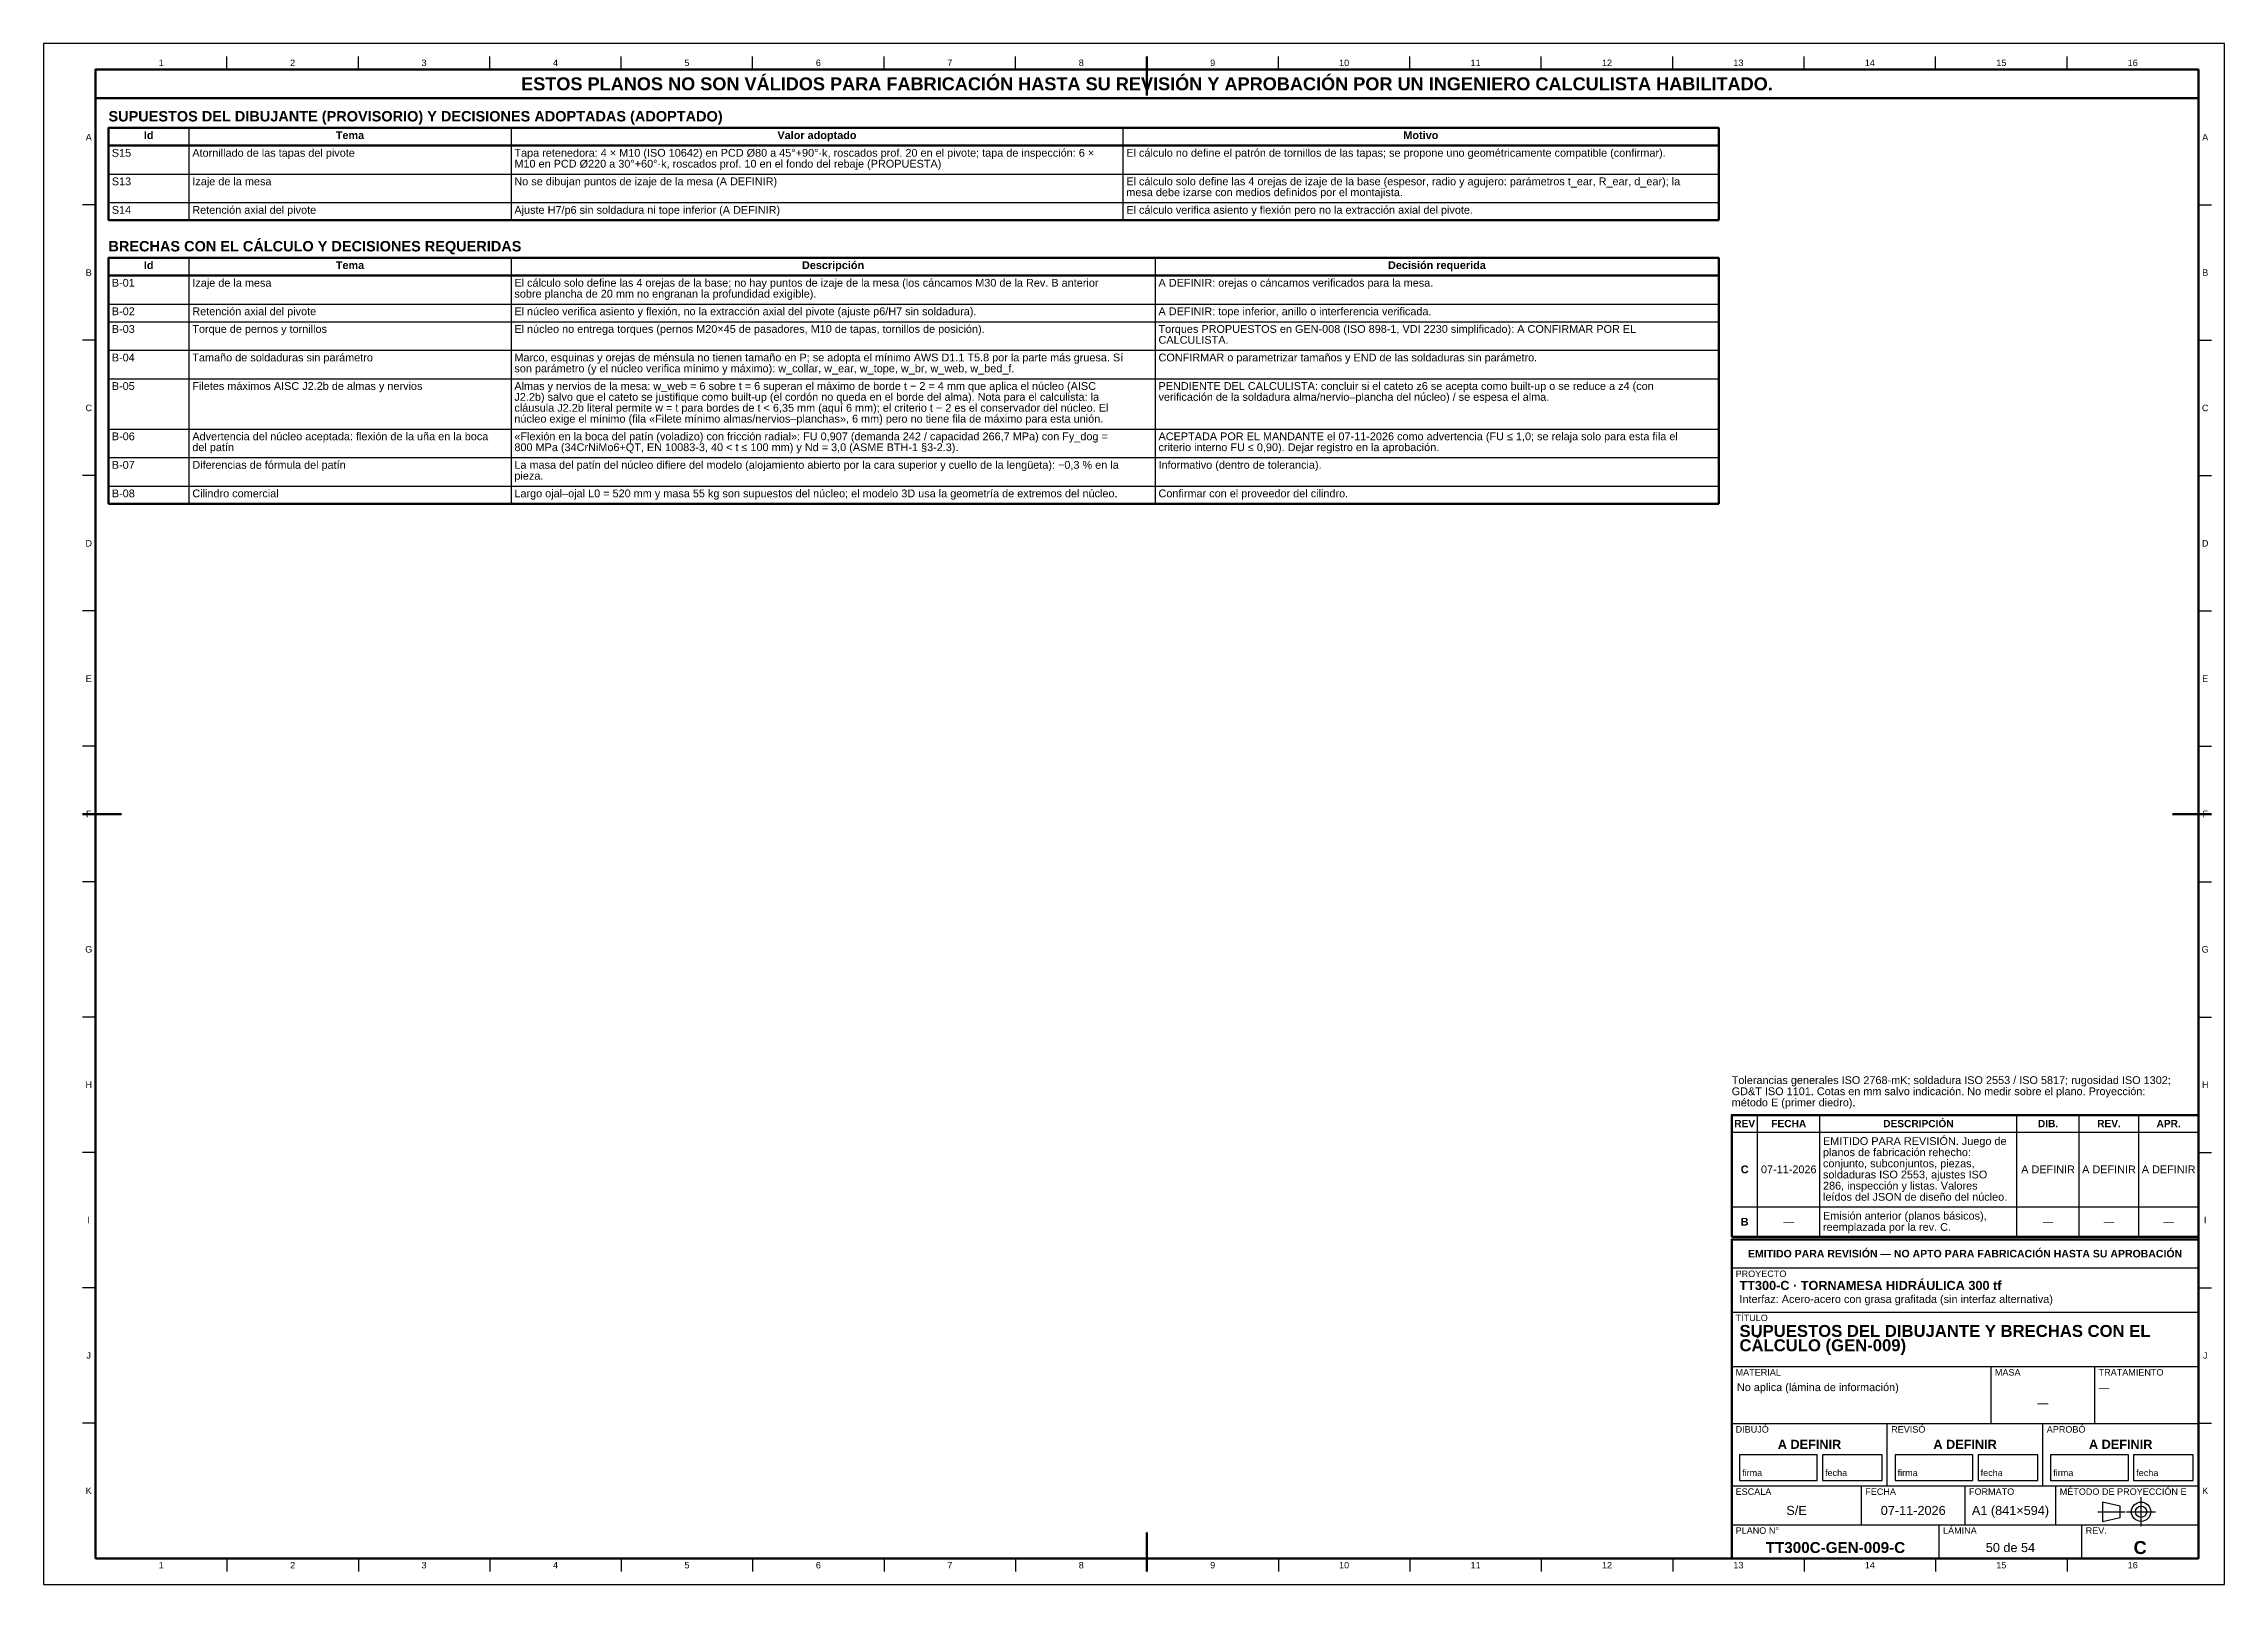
# Model space of a CAD drawing. Header units: millimetres. Extents: x 0 to 841, y 0 to 594.
import ezdxf
from ezdxf.enums import TextEntityAlignment as Align

# ---------------------------------------------------------------- set-up
doc = ezdxf.new("R2010")
doc.units = ezdxf.units.MM
doc.linetypes.add('EJE', pattern=[31, 20, -4, 3, -4])
for name, color, linetype, lineweight in [('EJE', 7, 'EJE', 25), ('FINA', 7, 'CONTINUOUS', 25), ('MARCO', 7, 'CONTINUOUS', 70), ('TXT', 7, 'CONTINUOUS', 25), ('VIS', 7, 'CONTINUOUS', 50)]:
    doc.layers.add(name, color=color, linetype=linetype, lineweight=lineweight)
doc.styles.add('STD', font='LiberationSans-Regular.ttf')
doc.styles.add('STDB', font='LiberationSans-Bold.ttf')

msp = doc.modelspace()

# ---------------------------------------------------------------- linework, layer by layer
at = {"layer": 'EJE'}
for p, q in [((792.14, 28), (802.68, 28)), ((803.3, 28), (814.46, 28)), ((808.88, 22.42), (808.88, 33.58))]:
    msp.add_line(p, q, dxfattribs=at)
at = {"layer": 'FINA'}
for p, q in [((70.69, 584), (70.69, 589)), ((121.38, 584), (121.38, 589)), ((172.06, 584), (172.06, 589)), ((222.75, 584), (222.75, 589)), ((273.44, 584), (273.44, 589)), ((324.12, 584), (324.12, 589)), ((374.81, 584), (374.81, 589)), ((425.5, 584), (425.5, 589)), ((476.19, 584), (476.19, 589)), ((526.88, 584), (526.88, 589)), ((577.56, 584), (577.56, 589)), ((628.25, 584), (628.25, 589)), ((678.94, 584), (678.94, 589)), ((729.62, 584), (729.62, 589)), ((780.31, 584), (780.31, 589)), ((56.05, 561.5), (56.05, 525.9)), ((180.25, 561.5), (180.25, 525.9)), ((416.23, 561.5), (416.23, 525.9)), ((25, 554.7), (646, 554.7)), ((25, 543.7), (646, 543.7)), ((20, 531.82), (15, 531.82)), ((25, 532.7), (646, 532.7)), ((831, 531.82), (836, 531.82)), ((25, 504.6), (646, 504.6)), ((56.05, 511.4), (56.05, 416.6)), ((180.25, 511.4), (180.25, 416.6)), ((428.65, 511.4), (428.65, 416.6)), ((25, 493.6), (646, 493.6)), ((20, 479.64), (15, 479.64)), ((25, 486.8), (646, 486.8)), ((831, 479.64), (836, 479.64)), ((25, 475.8), (646, 475.8)), ((25, 464.8), (646, 464.8)), ((25, 445.4), (646, 445.4)), ((25, 434.4), (646, 434.4)), ((20, 427.45), (15, 427.45)), ((25, 423.4), (646, 423.4)), ((831, 427.45), (836, 427.45)), ((20, 375.27), (15, 375.27)), ((831, 375.27), (836, 375.27)), ((20, 323.09), (15, 323.09)), ((831, 323.09), (836, 323.09)), ((20, 270.91), (15, 270.91)), ((831, 270.91), (836, 270.91)), ((20, 218.73), (15, 218.73)), ((831, 218.73), (836, 218.73)), ((661, 134), (661, 180.9)), ((685, 134), (685, 180.9)), ((761, 134), (761, 180.9)), ((785, 134), (785, 180.9)), ((808, 134), (808, 180.9)), ((651, 174.4), (831, 174.4)), ((20, 166.55), (15, 166.55)), ((831, 166.55), (836, 166.55)), ((651, 145.6), (831, 145.6)), ((651, 134), (831, 134)), ((651, 133), (831, 133)), ((651, 122), (831, 122)), ((20, 114.36), (15, 114.36)), ((831, 114.36), (836, 114.36)), ((651, 105), (831, 105)), ((651, 84), (831, 84)), ((751, 62), (751, 84)), ((791, 62), (791, 84)), ((20, 62.18), (15, 62.18)), ((651, 62), (831, 62)), ((711, 38), (711, 62)), ((771, 38), (771, 62)), ((831, 62.18), (836, 62.18)), ((651, 38), (831, 38)), ((701, 23), (701, 38)), ((741, 23), (741, 38)), ((776, 23), (776, 38)), ((651, 23), (831, 23)), ((731, 10), (731, 23)), ((786, 10), (786, 23)), ((70.69, 10), (70.69, 5)), ((121.38, 10), (121.38, 5)), ((172.06, 10), (172.06, 5)), ((222.75, 10), (222.75, 5)), ((273.44, 10), (273.44, 5)), ((324.12, 10), (324.12, 5)), ((374.81, 10), (374.81, 5)), ((425.5, 10), (425.5, 5)), ((476.19, 10), (476.19, 5)), ((526.88, 10), (526.88, 5)), ((577.56, 10), (577.56, 5)), ((628.25, 10), (628.25, 5)), ((678.94, 10), (678.94, 5)), ((729.62, 10), (729.62, 5)), ((780.31, 10), (780.31, 5))]:
    msp.add_line(p, q, dxfattribs=at)
for points in [[(0, 0), (841, 0), (841, 594), (0, 594)], [(654, 40), (684, 40), (684, 50), (654, 50)], [(686, 40), (709, 40), (709, 50), (686, 50)], [(714, 40), (744, 40), (744, 50), (714, 50)], [(746, 40), (769, 40), (769, 50), (746, 50)], [(774, 40), (804, 40), (804, 50), (774, 50)], [(806, 40), (829, 40), (829, 50), (806, 50)], [(794, 24.28), (800.82, 25.83), (800.82, 30.17), (794, 31.72)]]:
    msp.add_lwpolyline(points, close=True, dxfattribs=at)
for radius in [3.72, 2.17]:
    msp.add_circle((808.88, 28), radius, dxfattribs=at)
at = {"layer": 'MARCO'}
for p, q in [((425.5, 589), (425.5, 574)), ((15, 297), (30, 297)), ((836, 297), (821, 297)), ((425.5, 5), (425.5, 20))]:
    msp.add_line(p, q, dxfattribs=at)
for points in [[(20, 10), (831, 10), (831, 584), (20, 584)], [(20, 573), (831, 573), (831, 584), (20, 584)], [(651, 134), (831, 134), (831, 180.9), (651, 180.9)], [(651, 10), (831, 10), (831, 133), (651, 133)]]:
    msp.add_lwpolyline(points, close=True, dxfattribs=at)
at = {"layer": 'VIS'}
for p, q in [((25, 561.5), (25, 525.9)), ((646, 561.5), (646, 525.9)), ((25, 525.9), (646, 525.9)), ((25, 511.4), (25, 416.6)), ((646, 511.4), (646, 416.6)), ((25, 416.6), (646, 416.6))]:
    msp.add_line(p, q, dxfattribs=at)
for points in [[(25, 554.7), (646, 554.7), (646, 561.5), (25, 561.5)], [(25, 504.6), (646, 504.6), (646, 511.4), (25, 511.4)]]:
    msp.add_lwpolyline(points, close=True, dxfattribs=at)

# ---------------------------------------------------------------- texts
at = {"layer": 'TXT'}
for s, height, style, p in [('1', 2.5, 'STD', (45.34, 586.6)), ('2', 2.5, 'STD', (96.03, 586.6)), ('3', 2.5, 'STD', (146.72, 586.6)), ('ESTOS PLANOS NO SON VÁLIDOS PARA FABRICACIÓN HASTA SU REVISIÓN Y APROBACIÓN POR UN INGENIERO CALCULISTA HABILITADO.', 5, 'STDB', (425.5, 578.5)), ('4', 2.5, 'STD', (197.41, 586.6)), ('5', 2.5, 'STD', (248.09, 586.6)), ('6', 2.5, 'STD', (298.78, 586.6)), ('7', 2.5, 'STD', (349.47, 586.6)), ('8', 2.5, 'STD', (400.16, 586.6)), ('9', 2.5, 'STD', (450.84, 586.6)), ('10', 2.5, 'STD', (501.53, 586.6)), ('11', 2.5, 'STD', (552.22, 586.6)), ('12', 2.5, 'STD', (602.91, 586.6)), ('13', 2.5, 'STD', (653.59, 586.6)), ('14', 2.5, 'STD', (704.28, 586.6)), ('15', 2.5, 'STD', (754.97, 586.6)), ('16', 2.5, 'STD', (805.66, 586.6)), ('A', 2.5, 'STD', (17.4, 557.91)), ('Id', 3, 'STDB', (40.52, 558.7)), ('Tema', 3, 'STDB', (118.15, 558.7)), ('Valor adoptado', 3, 'STDB', (298.24, 558.7)), ('Motivo', 3, 'STDB', (531.12, 558.7)), ('A', 2.5, 'STD', (833.6, 557.91)), ('B', 2.5, 'STD', (17.4, 505.73)), ('Id', 3, 'STDB', (40.52, 508.6)), ('Tema', 3, 'STDB', (118.15, 508.6)), ('Descripción', 3, 'STDB', (304.45, 508.6)), ('Decisión requerida', 3, 'STDB', (537.32, 508.6)), ('B', 2.5, 'STD', (833.6, 505.73)), ('C', 2.5, 'STD', (17.4, 453.55)), ('C', 2.5, 'STD', (833.6, 453.55)), ('D', 2.5, 'STD', (17.4, 401.36)), ('D', 2.5, 'STD', (833.6, 401.36)), ('E', 2.5, 'STD', (17.4, 349.18)), ('E', 2.5, 'STD', (833.6, 349.18)), ('F', 2.5, 'STD', (17.4, 297)), ('F', 2.5, 'STD', (833.6, 297)), ('G', 2.5, 'STD', (17.4, 244.82)), ('G', 2.5, 'STD', (833.6, 244.82)), ('H', 2.5, 'STD', (17.4, 192.64)), ('H', 2.5, 'STD', (833.6, 192.64)), ('REV', 2.8, 'STDB', (656, 177.65)), ('FECHA', 2.8, 'STDB', (673, 177.65)), ('DESCRIPCIÓN', 2.8, 'STDB', (723, 177.65)), ('DIB.', 2.8, 'STDB', (773, 177.65)), ('REV.', 2.8, 'STDB', (796.5, 177.65)), ('APR.', 2.8, 'STDB', (819.5, 177.65)), ('C', 3, 'STDB', (656, 160)), ('07-11-2026', 3, 'STD', (673, 160)), ('A DEFINIR', 3, 'STD', (773, 160)), ('A DEFINIR', 3, 'STD', (796.5, 160)), ('A DEFINIR', 3, 'STD', (819.5, 160)), ('I', 2.5, 'STD', (17.4, 140.45)), ('B', 3, 'STDB', (656, 139.8)), ('—', 3, 'STD', (673, 139.8)), ('—', 3, 'STD', (773, 139.8)), ('—', 3, 'STD', (796.5, 139.8)), ('—', 3, 'STD', (819.5, 139.8)), ('I', 2.5, 'STD', (833.6, 140.45)), ('EMITIDO PARA REVISIÓN — NO APTO PARA FABRICACIÓN HASTA SU APROBACIÓN', 2.9, 'STDB', (741, 127.5)), ('J', 2.5, 'STD', (17.4, 88.27)), ('J', 2.5, 'STD', (833.6, 88.27)), ('—', 3, 'STD', (771, 70)), ('A DEFINIR', 3.5, 'STDB', (681, 54)), ('A DEFINIR', 3.5, 'STDB', (741, 54)), ('A DEFINIR', 3.5, 'STDB', (801, 54)), ('K', 2.5, 'STD', (17.4, 36.09)), ('K', 2.5, 'STD', (833.6, 36.09)), ('S/E', 3.5, 'STD', (676, 28.5)), ('07-11-2026', 3.5, 'STD', (721, 28.5)), ('A1 (841×594)', 3.5, 'STD', (758.5, 28.5)), ('1', 2.5, 'STD', (45.34, 7.4)), ('2', 2.5, 'STD', (96.03, 7.4)), ('3', 2.5, 'STD', (146.72, 7.4)), ('4', 2.5, 'STD', (197.41, 7.4)), ('5', 2.5, 'STD', (248.09, 7.4)), ('6', 2.5, 'STD', (298.78, 7.4)), ('7', 2.5, 'STD', (349.47, 7.4)), ('8', 2.5, 'STD', (400.16, 7.4)), ('9', 2.5, 'STD', (450.84, 7.4)), ('10', 2.5, 'STD', (501.53, 7.4)), ('11', 2.5, 'STD', (552.22, 7.4)), ('12', 2.5, 'STD', (602.91, 7.4)), ('13', 2.5, 'STD', (653.59, 7.4)), ('TT300C-GEN-009-C', 4.2, 'STDB', (691, 14.2)), ('14', 2.5, 'STD', (704.28, 7.4)), ('50 de 54', 3.5, 'STD', (758.5, 14.2)), ('15', 2.5, 'STD', (754.97, 7.4)), ('16', 2.5, 'STD', (805.66, 7.4)), ('C', 5, 'STDB', (808.5, 14.2))]:
    msp.add_text(s, height=height, dxfattribs=dict(at, style=style)).set_placement(p, align=Align.MIDDLE_CENTER)
for s, height, style, p in [('SUPUESTOS DEL DIBUJANTE (PROVISORIO) Y DECISIONES ADOPTADAS (ADOPTADO)', 4, 'STDB', (25, 568)), ('BRECHAS CON EL CÁLCULO Y DECISIONES REQUERIDAS', 4, 'STDB', (25, 517.9)), ('planos de fabricación rehecho:', 3, 'STD', (686.2, 168.1)), ('EMITIDO PARA REVISIÓN. Juego de', 3, 'STD', (686.2, 172.4)), ('conjunto, subconjuntos, piezas,', 3, 'STD', (686.2, 163.8)), ('soldaduras ISO 2553, ajustes ISO', 3, 'STD', (686.2, 159.5)), ('286, inspección y listas. Valores', 3, 'STD', (686.2, 155.2)), ('leídos del JSON de diseño del núcleo.', 3, 'STD', (686.2, 150.9)), ('Emisión anterior (planos básicos),', 3, 'STD', (686.2, 143.6)), ('reemplazada por la rev. C.', 3, 'STD', (686.2, 139.3)), ('PROYECTO', 2.5, 'STD', (652.5, 121)), ('TT300-C · TORNAMESA HIDRÁULICA 300 tf', 3.5, 'STDB', (654, 117)), ('Interfaz: Acero-acero con grasa grafitada (sin interfaz alternativa)', 3, 'STD', (654, 111.5)), ('TÍTULO', 2.5, 'STD', (652.5, 104)), ('SUPUESTOS DEL DIBUJANTE Y BRECHAS CON EL', 4.6, 'STDB', (654, 100)), ('CÁLCULO (GEN-009)', 4.6, 'STDB', (654, 94.48)), ('MATERIAL', 2.5, 'STD', (652.5, 83)), ('No aplica (lámina de información)', 3, 'STD', (653, 77.5)), ('MASA', 2.5, 'STD', (752.5, 83)), ('—', 3, 'STD', (792.5, 77.5)), ('TRATAMIENTO', 2.5, 'STD', (792.5, 83)), ('DIBUJÓ', 2.5, 'STD', (652.5, 61)), ('REVISÓ', 2.5, 'STD', (712.5, 61)), ('APROBÓ', 2.5, 'STD', (772.5, 61)), ('ESCALA', 2.5, 'STD', (652.5, 37)), ('FECHA', 2.5, 'STD', (702.5, 37)), ('FORMATO', 2.5, 'STD', (742.5, 37)), ('MÉTODO DE PROYECCIÓN E', 2.5, 'STD', (777.5, 37)), ('PLANO N°', 2.5, 'STD', (652.5, 22)), ('LÁMINA', 2.5, 'STD', (732.5, 22)), ('REV.', 2.5, 'STD', (787.5, 22))]:
    msp.add_text(s, height=height, dxfattribs=dict(at, style=style)).set_placement(p, align=Align.TOP_LEFT)
at = {"layer": 'TXT', "style": 'STD'}
for s, p in [('S15', (26.3, 551.9)), ('Atornillado de las tapas del pivote', (57.35, 551.9)), ('Tapa retenedora: 4 × M10 (ISO 10642) en PCD Ø80 a 45°+90°·k, roscados prof. 20 en el pivote; tapa de inspección: 6 ×', (181.55, 551.9)), ('M10 en PCD Ø220 a 30°+60°·k, roscados prof. 10 en el fondo del rebaje (PROPUESTA)', (181.55, 547.7)), ('El cálculo no define el patrón de tornillos de las tapas; se propone uno geométricamente compatible (confirmar).', (417.53, 551.9)), ('S13', (26.3, 540.9)), ('Izaje de la mesa', (57.35, 540.9)), ('No se dibujan puntos de izaje de la mesa (A DEFINIR)', (181.55, 540.9)), ('mesa debe izarse con medios definidos por el montajista.', (417.53, 536.7)), ('El cálculo solo define las 4 orejas de izaje de la base (espesor, radio y agujero: parámetros t_ear, R_ear, d_ear); la', (417.53, 540.9)), ('S14', (26.3, 529.9)), ('Retención axial del pivote', (57.35, 529.9)), ('Ajuste H7/p6 sin soldadura ni tope inferior (A DEFINIR)', (181.55, 529.9)), ('El cálculo verifica asiento y flexión pero no la extracción axial del pivote.', (417.53, 529.9)), ('B-01', (26.3, 501.8)), ('Izaje de la mesa', (57.35, 501.8)), ('sobre plancha de 20 mm no engranan la profundidad exigible).', (181.55, 497.6)), ('El cálculo solo define las 4 orejas de la base; no hay puntos de izaje de la mesa (los cáncamos M30 de la Rev. B anterior', (181.55, 501.8)), ('A DEFINIR: orejas o cáncamos verificados para la mesa.', (429.95, 501.8)), ('B-02', (26.3, 490.8)), ('Retención axial del pivote', (57.35, 490.8)), ('El núcleo verifica asiento y flexión, no la extracción axial del pivote (ajuste p6/H7 sin soldadura).', (181.55, 490.8)), ('A DEFINIR: tope inferior, anillo o interferencia verificada.', (429.95, 490.8)), ('B-03', (26.3, 484)), ('Torque de pernos y tornillos', (57.35, 484)), ('El núcleo no entrega torques (pernos M20×45 de pasadores, M10 de tapas, tornillos de posición).', (181.55, 484)), ('Torques PROPUESTOS en GEN-008 (ISO 898-1, VDI 2230 simplificado): A CONFIRMAR POR EL', (429.95, 484)), ('CALCULISTA.', (429.95, 479.8)), ('B-04', (26.3, 473)), ('Tamaño de soldaduras sin parámetro', (57.35, 473)), ('Marco, esquinas y orejas de ménsula no tienen tamaño en P; se adopta el mínimo AWS D1.1 T5.8 por la parte más gruesa. Sí', (181.55, 473)), ('CONFIRMAR o parametrizar tamaños y END de las soldaduras sin parámetro.', (429.95, 473)), ('B-05', (26.3, 462)), ('Filetes máximos AISC J2.2b de almas y nervios', (57.35, 462)), ('Almas y nervios de la mesa: w_web = 6 sobre t = 6 superan el máximo de borde t − 2 = 4 mm que aplica el núcleo (AISC', (181.55, 462)), ('son parámetro (y el núcleo verifica mínimo y máximo): w_collar, w_ear, w_tope, w_br, w_web, w_bed_f.', (181.55, 468.8)), ('PENDIENTE DEL CALCULISTA: concluir si el cateto z6 se acepta como built-up o se reduce a z4 (con', (429.95, 462)), ('J2.2b) salvo que el cateto se justifique como built-up (el cordón no queda en el borde del alma). Nota para el calculista: la', (181.55, 457.8)), ('cláusula J2.2b literal permite w = t para bordes de t < 6,35 mm (aquí 6 mm); el criterio t − 2 es el conservador del núcleo. El', (181.55, 453.6)), ('verificación de la soldadura alma/nervio–plancha del núcleo) / se espesa el alma.', (429.95, 457.8)), ('núcleo exige el mínimo (fila «Filete mínimo almas/nervios–planchas», 6 mm) pero no tiene fila de máximo para esta unión.', (181.55, 449.4)), ('B-06', (26.3, 442.6)), ('Advertencia del núcleo aceptada: flexión de la uña en la boca', (57.35, 442.6)), ('del patín', (57.35, 438.4)), ('«Flexión en la boca del patín (voladizo) con fricción radial»: FU 0,907 (demanda 242 / capacidad 266,7 MPa) con Fy_dog =', (181.55, 442.6)), ('800 MPa (34CrNiMo6+QT, EN 10083-3, 40 < t ≤ 100 mm) y Nd = 3,0 (ASME BTH-1 §3-2.3).', (181.55, 438.4)), ('ACEPTADA POR EL MANDANTE el 07-11-2026 como advertencia (FU ≤ 1,0; se relaja solo para esta fila el', (429.95, 442.6)), ('criterio interno FU ≤ 0,90). Dejar registro en la aprobación.', (429.95, 438.4)), ('B-07', (26.3, 431.6)), ('Diferencias de fórmula del patín', (57.35, 431.6)), ('pieza.', (181.55, 427.4)), ('La masa del patín del núcleo difiere del modelo (alojamiento abierto por la cara superior y cuello de la lengüeta): −0,3 % en la', (181.55, 431.6)), ('Informativo (dentro de tolerancia).', (429.95, 431.6)), ('B-08', (26.3, 420.6)), ('Cilindro comercial', (57.35, 420.6)), ('Largo ojal–ojal L0 = 520 mm y masa 55 kg son supuestos del núcleo; el modelo 3D usa la geometría de extremos del núcleo.', (181.55, 420.6)), ('Confirmar con el proveedor del cilindro.', (429.95, 420.6))]:
    msp.add_text(s, height=3, dxfattribs=at).set_placement(p, align=Align.MIDDLE_LEFT)
for s, height, p in [('Tolerancias generales ISO 2768-mK; soldadura ISO 2553 / ISO 5817; rugosidad ISO 1302;', 3, (651, 192)), ('GD&T ISO 1101. Cotas en mm salvo indicación. No medir sobre el plano. Proyección:', 3, (651, 187.7)), ('método E (primer diedro).', 3, (651, 183.4)), ('firma', 2.5, (655, 41)), ('fecha', 2.5, (687, 41)), ('firma', 2.5, (715, 41)), ('fecha', 2.5, (747, 41)), ('firma', 2.5, (775, 41)), ('fecha', 2.5, (807, 41))]:
    msp.add_text(s, height=height, dxfattribs=at).set_placement(p, align=Align.BOTTOM_LEFT)

doc.saveas('drawing.dxf')
